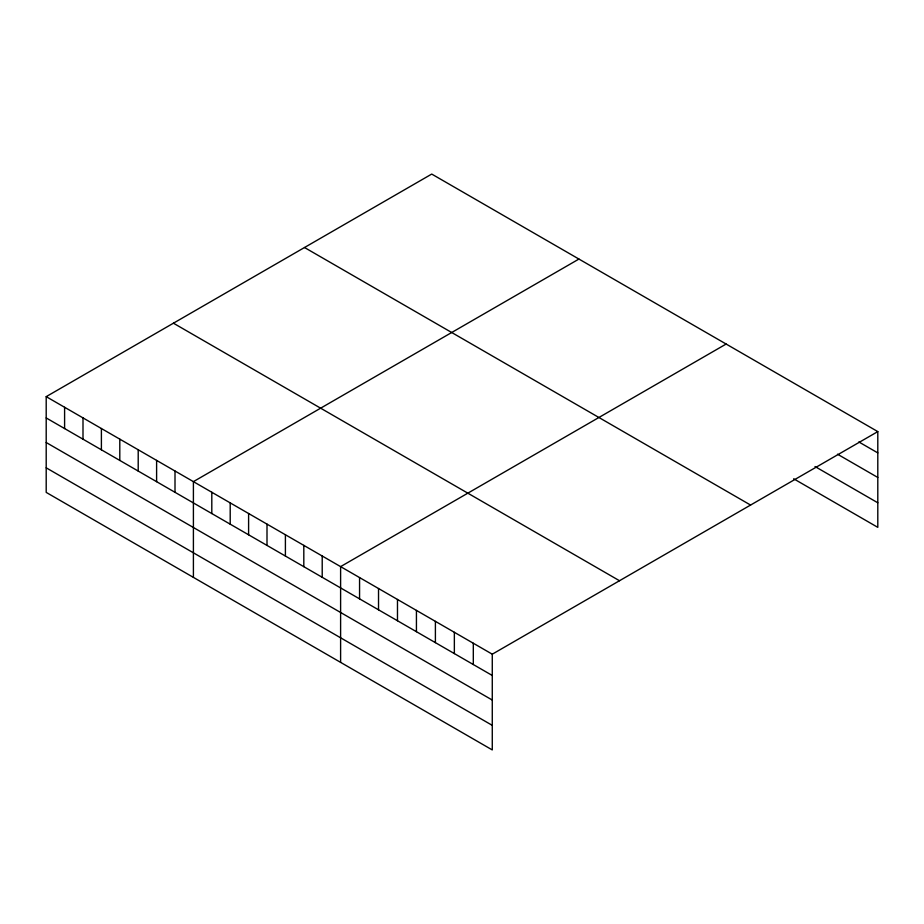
<?xml version="1.0" encoding="UTF-8"?>
<svg xmlns="http://www.w3.org/2000/svg" width="924" height="924" viewBox="0 0 924 924"><rect width="100%" height="100%" fill="white"/><g stroke="black" fill="none" stroke-linecap="round" stroke-linejoin="round"><path stroke-width="1.39" d="M46.2 396.65L492.273 654.192L492.273 749.93L46.2 492.4L46.2 396.65L431.727 174.07L877.8 431.6L877.8 527.35L793.67 478.782M578.932 259.055L193.405 481.635L193.405 577.385M726.137 344.04L340.609 566.62L340.609 662.369M492.273 654.192L877.8 431.6M858.846 441.949L877.8 452.899M837.514 454.204L877.8 477.465M815.003 466.528L877.8 502.783M304.504 247.517L750.577 505.058M173.423 323.192L619.496 580.734M46.2 417.937L492.273 675.479M46.2 442.515L492.273 700.046M46.2 467.821L492.273 725.363M473.307 643.243L473.307 664.529M454.354 632.293L454.354 653.591M435.4 621.355L435.4 642.642M416.435 610.406L416.435 631.693M397.482 599.457L397.482 620.755M378.528 588.519L378.528 609.805M359.563 577.569L359.563 598.856M322.21 556.005L322.21 577.292M303.811 545.379L303.811 566.666M285.401 534.753L285.401 556.04M267.001 524.127L267.001 545.426M248.602 513.501L248.602 534.8M230.203 502.887L230.203 524.174M211.804 492.261L211.804 513.548M175.006 471.009L175.006 492.307M156.606 460.395L156.606 481.681M138.207 449.769L138.207 471.055M119.797 439.143L119.797 460.429M101.397 428.517L101.397 449.815M82.998 417.902L82.998 439.189M64.599 407.276L64.599 428.563"/></g></svg>
